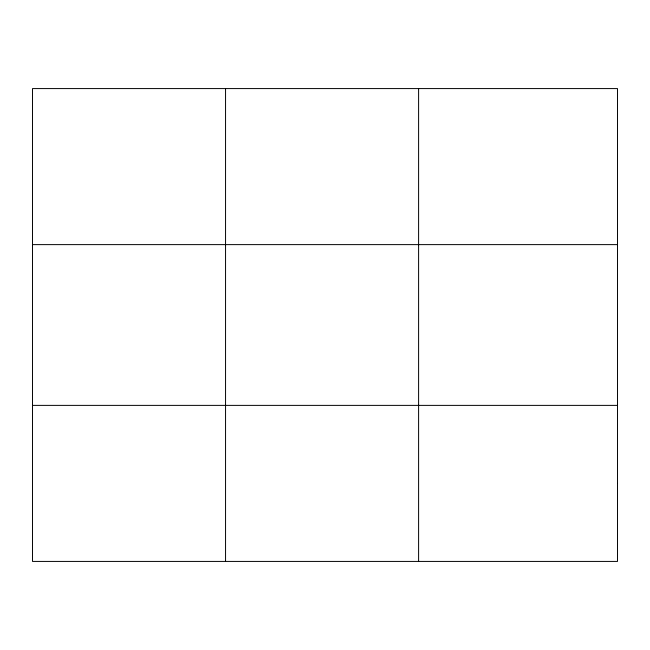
<?xml version="1.0" encoding="UTF-8"?>
<svg xmlns="http://www.w3.org/2000/svg" width="650" height="650" viewBox="0 0 650 650"><rect width="100%" height="100%" fill="white"/><g stroke="black" fill="none" stroke-linecap="round" stroke-linejoin="round"><path stroke-width="0.97" d="M225.55 88.579L225.55 561.421M418.6 88.579L418.6 561.421M32.5 244.619L617.5 244.619M32.5 405.381L617.5 405.381M617.5 483.405L617.5 561.421L32.5 561.421L32.5 88.579L617.5 88.579L617.5 483.405"/></g></svg>
